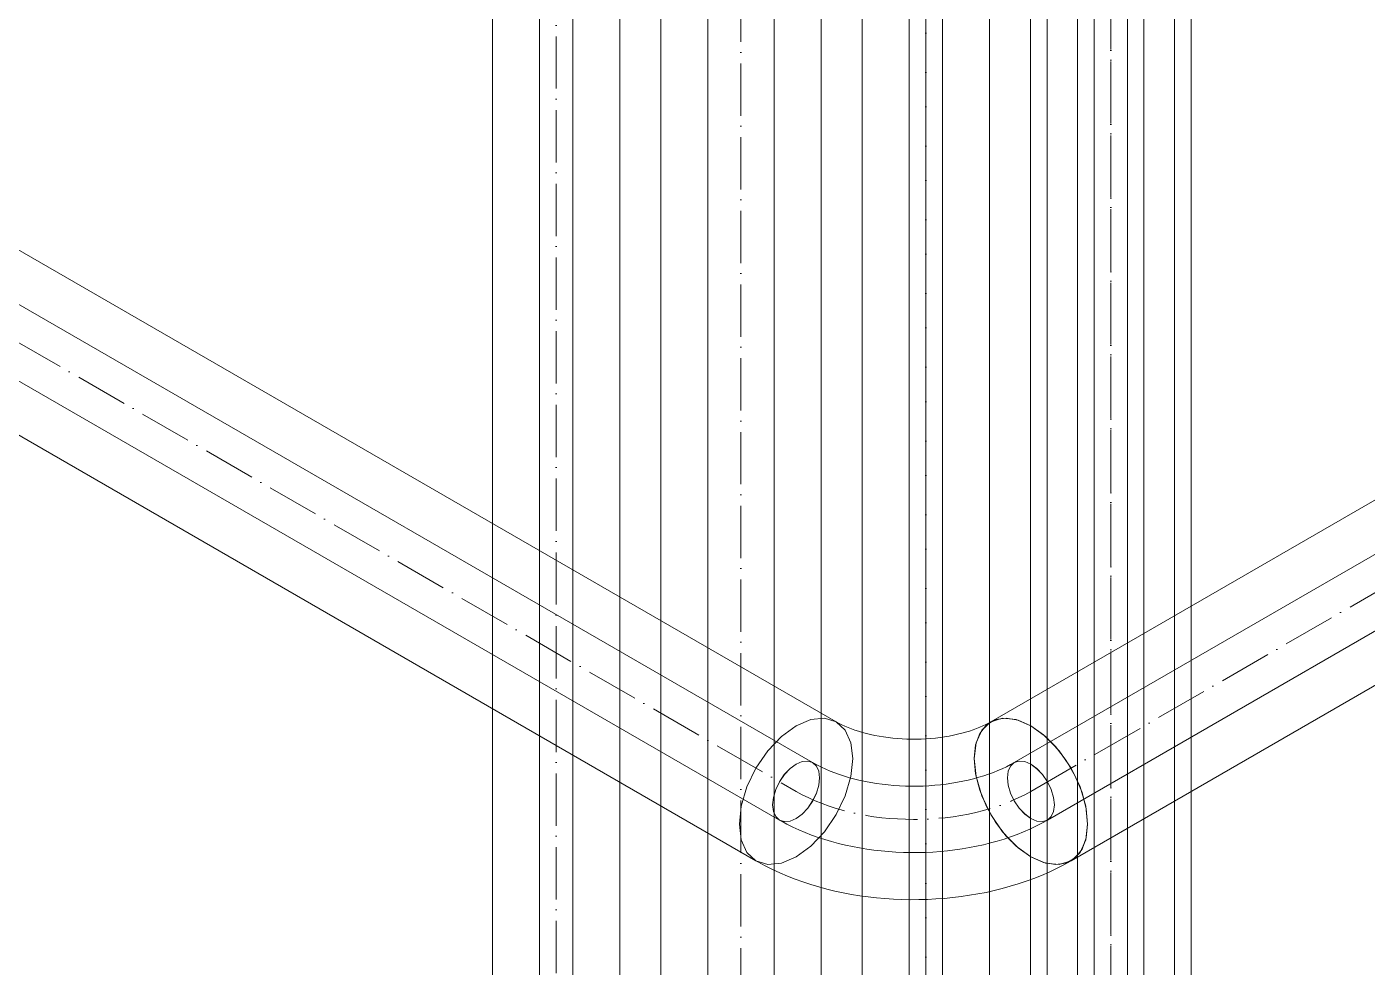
# Model space of a CAD drawing. Header units: millimetres. Extents: x -88595 to 880822, y -1054509 to -148035.
# Drawn here: x 424487.4 to 424743.7, y -344542 to -344362.1 of the extents above; entities that cross this region are included whole.
import ezdxf

# ---------------------------------------------------------------- set-up
doc = ezdxf.new("R2010")
doc.units = ezdxf.units.MM
doc.linetypes.add('$12$ADSK_Осевая', pattern=[14, 10, -2, 0, -2])
doc.linetypes.add('$13$ADSK_Осевая', pattern=[14, 10, -2, 0, -2])
for name, color, linetype, lineweight in [('Изоляция', 7, 'Continuous', 18), ('Трубопровод', 7, 'Continuous', 18), ('Трубопроводы', 7, 'Continuous', 18)]:
    doc.layers.add(name, color=color, linetype=linetype, lineweight=lineweight)

# ---------------------------------------------------------------- blocks, each defined once
blk = doc.blocks.new('$0$ADSK_МедьПайка_Отвод-гнутая труба - Отвод _гнутая труба_-V30-В_ОВ3_4')
at = {"layer": 'Трубопроводы', "color": 134, "true_color": 0x00a6a6}
for points in [[(-8086.78, 9400.65, 0), (-8087.94, 9400.16, 0), (-8089.02, 9400.05, 0), (-8089.95, 9400.34, 0), (-8090.66, 9401, 0), (-8091.11, 9401.99, 0), (-8091.27, 9403.25, 0), (-8091.11, 9404.68, 0), (-8090.66, 9406.19, 0), (-8089.95, 9407.67, 0), (-8089.02, 9409.03, 0), (-8087.94, 9410.18, 0), (-8086.78, 9411.02, 0)], [(-8086.78, 9411.02, 0), (-8085.61, 9411.52, 0), (-8084.53, 9411.63, 0), (-8083.6, 9411.34, 0), (-8082.89, 9410.68, 0), (-8082.44, 9409.69, 0), (-8082.29, 9408.43, 0), (-8082.44, 9407, 0), (-8082.89, 9405.49, 0), (-8083.6, 9404.01, 0), (-8084.53, 9402.65, 0), (-8085.61, 9401.5, 0), (-8086.78, 9400.65, 0)], [(-8083.6, 9411.34, 0), (-8082.52, 9410.69, 0), (-8081.45, 9410, 0), (-8080.39, 9409.26, 0), (-8079.34, 9408.49, 0), (-8078.31, 9407.68, 0), (-8077.3, 9406.83, 0), (-8076.3, 9405.95, 0), (-8075.32, 9405.03, 0), (-8074.35, 9404.07, 0), (-8073.4, 9403.09, 0), (-8072.47, 9402.08, 0), (-8071.57, 9401.03, 0), (-8070.68, 9399.96, 0), (-8069.81, 9398.86, 0), (-8068.97, 9397.74, 0), (-8068.16, 9396.6, 0), (-8067.36, 9395.43, 0), (-8066.6, 9394.24, 0), (-8065.86, 9393.03, 0), (-8065.14, 9391.81, 0), (-8064.46, 9390.57, 0), (-8063.81, 9389.31, 0), (-8063.18, 9388.04, 0), (-8062.59, 9386.77, 0), (-8062.03, 9385.48, 0), (-8061.5, 9384.18, 0), (-8061.01, 9382.88, 0), (-8060.55, 9381.57, 0), (-8060.13, 9380.26, 0), (-8059.74, 9378.95, 0), (-8059.39, 9377.64, 0), (-8059.07, 9376.33, 0), (-8058.8, 9375.02, 0), (-8058.56, 9373.71, 0), (-8058.36, 9372.41, 0), (-8058.2, 9371.12, 0), (-8058.09, 9369.84, 0), (-8058.01, 9368.56, 0), (-8057.98, 9367.29, 0), (-8057.97, 9366.95, 0)], [(-8089.95, 9400.34, 0), (-8089.24, 9399.91, 0), (-8088.52, 9399.44, 0), (-8087.79, 9398.94, 0), (-8087.05, 9398.4, 0), (-8086.32, 9397.82, 0), (-8085.58, 9397.2, 0), (-8084.84, 9396.55, 0), (-8084.11, 9395.87, 0), (-8083.38, 9395.15, 0), (-8082.66, 9394.4, 0), (-8081.95, 9393.62, 0), (-8081.25, 9392.82, 0), (-8080.56, 9391.98, 0), (-8079.88, 9391.13, 0), (-8079.22, 9390.24, 0), (-8078.58, 9389.34, 0), (-8077.95, 9388.42, 0), (-8077.35, 9387.48, 0), (-8076.76, 9386.52, 0), (-8076.2, 9385.55, 0), (-8075.65, 9384.57, 0), (-8075.14, 9383.57, 0), (-8074.64, 9382.57, 0), (-8074.18, 9381.56, 0), (-8073.74, 9380.55, 0), (-8073.32, 9379.54, 0), (-8072.94, 9378.52, 0), (-8072.58, 9377.51, 0), (-8072.26, 9376.51, 0), (-8071.96, 9375.51, 0), (-8071.7, 9374.51, 0), (-8071.46, 9373.53, 0), (-8071.26, 9372.57, 0), (-8071.08, 9371.62, 0), (-8070.94, 9370.68, 0), (-8070.83, 9369.77, 0), (-8070.75, 9368.88, 0), (-8070.7, 9368.01, 0), (-8070.68, 9367.18, 0), (-8070.67, 9366.95, 0)], [(-8059.83, 9364.36, 0), (-8061.15, 9363.78, 0), (-8062.68, 9363.41, 0), (-8064.32, 9363.29, 0), (-8065.97, 9363.41, 0), (-8067.5, 9363.78, 0), (-8068.81, 9364.36, 0), (-8069.82, 9365.12, 0), (-8070.46, 9366, 0), (-8070.67, 9366.95, 0), (-8070.46, 9367.9, 0), (-8069.82, 9368.79, 0), (-8068.81, 9369.55, 0)], [(-8068.81, 9369.55, 0), (-8067.5, 9370.13, 0), (-8065.97, 9370.49, 0), (-8064.32, 9370.62, 0), (-8062.68, 9370.49, 0), (-8061.15, 9370.13, 0), (-8059.83, 9369.55, 0), (-8058.83, 9368.79, 0), (-8058.19, 9367.9, 0), (-8057.97, 9366.95, 0), (-8058.19, 9366, 0), (-8058.83, 9365.12, 0), (-8059.83, 9364.36, 0)]]:
    blk.add_polyline3d(points, dxfattribs=at)

msp = doc.modelspace()

# ---------------------------------------------------------------- linework, layer by layer
at = {"layer": 'Изоляция', "color": 134, "true_color": 0x00a6a6}
for p, q in [((424642.16, -344495.07), (421867.41, -342893.06)), ((421852.06, -342919.65), (424626.81, -344521.65)), ((424679.32, -344257.8), (424679.32, -344700.04)), ((424710.02, -344700.04), (424710.02, -344257.8)), ((424608.6, -344298.63), (424608.6, -344719.89)), ((424639.3, -344719.89), (424639.3, -344298.63)), ((424896.34, -344365.38), (424671.72, -344495.07)), ((424687.07, -344521.65), (424911.69, -344391.97))]:
    msp.add_line(p, q, dxfattribs=at)
at = {"layer": 'Изоляция', "color": 190, "true_color": 0x8000ff}
for p, q in [((424647.13, -344224.43), (424647.13, -344730.71)), ((424671.48, -344730.71), (424671.48, -344224.43)), ((424576.42, -344265.25), (424576.42, -344715.08)), ((424600.77, -344715.08), (424600.77, -344265.25)), ((424682.49, -344326.49), (424682.49, -344730.71)), ((424706.84, -344730.71), (424706.84, -344326.49))]:
    msp.add_line(p, q, dxfattribs=at)
at = {"layer": 'Изоляция', "color": 134, "true_color": 0x00a6a6}
for points in [[(424645.34, -344502.09, 0), (424644.97, -344499.06, 0), (424643.89, -344496.67, 0), (424642.16, -344495.07, 0), (424639.92, -344494.37, 0), (424637.3, -344494.63, 0), (424634.49, -344495.83, 0)], [(424634.49, -344495.83, 0), (424637.3, -344494.63, 0), (424639.92, -344494.37, 0), (424642.16, -344495.07, 0), (424643.89, -344496.67, 0), (424644.97, -344499.06, 0), (424645.34, -344502.09, 0)], [(424671.72, -344495.07, 0), (424671.26, -344495.32, 0), (424670.75, -344495.58, 0), (424670.21, -344495.84, 0), (424669.62, -344496.09, 0), (424669, -344496.34, 0), (424668.34, -344496.58, 0), (424667.64, -344496.82, 0), (424666.91, -344497.04, 0), (424666.16, -344497.25, 0), (424665.38, -344497.44, 0), (424664.57, -344497.62, 0), (424663.74, -344497.78, 0), (424662.89, -344497.92, 0), (424662.02, -344498.05, 0), (424661.14, -344498.16, 0), (424660.25, -344498.24, 0), (424659.34, -344498.31, 0), (424658.44, -344498.35, 0), (424657.52, -344498.38, 0), (424656.61, -344498.38, 0), (424655.69, -344498.36, 0), (424654.78, -344498.32, 0), (424653.88, -344498.26, 0), (424652.98, -344498.18, 0), (424652.1, -344498.08, 0), (424651.22, -344497.96, 0), (424650.37, -344497.82, 0), (424649.53, -344497.66, 0), (424648.72, -344497.49, 0), (424647.93, -344497.3, 0), (424647.17, -344497.1, 0), (424646.43, -344496.88, 0), (424645.73, -344496.65, 0), (424645.06, -344496.41, 0), (424644.42, -344496.16, 0), (424643.83, -344495.91, 0), (424643.27, -344495.65, 0), (424642.76, -344495.39, 0), (424642.28, -344495.14, 0), (424642.16, -344495.07, 0)], [(424668.54, -344502.09, 0), (424668.81, -344499.46, 0), (424669.61, -344497.28, 0), (424670.91, -344495.65, 0), (424672.63, -344494.65, 0), (424674.68, -344494.35, 0), (424676.98, -344494.75, 0), (424679.39, -344495.83, 0)], [(424679.39, -344495.83, 0), (424676.58, -344494.63, 0), (424673.96, -344494.37, 0), (424671.72, -344495.07, 0), (424669.99, -344496.67, 0), (424668.91, -344499.06, 0), (424668.54, -344502.09, 0)], [(424634.49, -344495.83, 0), (424631.68, -344497.88, 0), (424629.06, -344500.64, 0), (424626.81, -344503.93, 0), (424625.09, -344507.52, 0), (424624.01, -344511.17, 0), (424623.64, -344514.63, 0)], [(424623.64, -344514.63, 0), (424624.01, -344511.17, 0), (424625.09, -344507.52, 0), (424626.81, -344503.93, 0), (424629.06, -344500.64, 0), (424631.68, -344497.88, 0), (424634.49, -344495.83, 0)], [(424690.25, -344514.63, 0), (424689.88, -344511.17, 0), (424688.79, -344507.52, 0), (424687.07, -344503.93, 0), (424684.82, -344500.64, 0), (424682.2, -344497.88, 0), (424679.39, -344495.83, 0)], [(424679.39, -344495.83, 0), (424681.81, -344497.54, 0), (424684.1, -344499.79, 0), (424686.16, -344502.47, 0), (424687.88, -344505.45, 0), (424689.17, -344508.57, 0), (424689.97, -344511.68, 0), (424690.25, -344514.63, 0)], [(424634.49, -344520.89, 0), (424637.3, -344518.85, 0), (424639.92, -344516.08, 0), (424642.16, -344512.79, 0), (424643.89, -344509.2, 0), (424644.97, -344505.55, 0), (424645.34, -344502.09, 0)], [(424645.34, -344502.09, 0), (424644.97, -344505.55, 0), (424643.89, -344509.2, 0), (424642.16, -344512.79, 0), (424639.92, -344516.08, 0), (424637.3, -344518.85, 0), (424634.49, -344520.89, 0)], [(424668.54, -344502.09, 0), (424668.91, -344505.55, 0), (424669.99, -344509.2, 0), (424671.72, -344512.79, 0), (424673.96, -344516.08, 0), (424676.58, -344518.85, 0), (424679.39, -344520.89, 0)], [(424679.39, -344520.89, 0), (424676.97, -344519.18, 0), (424674.68, -344516.93, 0), (424672.62, -344514.25, 0), (424670.9, -344511.27, 0), (424669.61, -344508.15, 0), (424668.81, -344505.04, 0), (424668.54, -344502.09, 0)], [(424623.64, -344514.63, 0), (424624.01, -344517.66, 0), (424625.09, -344520.05, 0), (424626.81, -344521.65, 0), (424629.06, -344522.35, 0), (424631.68, -344522.09, 0), (424634.49, -344520.89, 0)], [(424634.49, -344520.89, 0), (424631.68, -344522.09, 0), (424629.06, -344522.35, 0), (424626.81, -344521.65, 0), (424625.09, -344520.05, 0), (424624.01, -344517.66, 0), (424623.64, -344514.63, 0)], [(424679.39, -344520.89, 0), (424682.2, -344522.09, 0), (424684.82, -344522.35, 0), (424687.07, -344521.65, 0), (424688.79, -344520.05, 0), (424689.88, -344517.66, 0), (424690.25, -344514.63, 0)], [(424690.25, -344514.63, 0), (424689.97, -344517.26, 0), (424689.17, -344519.45, 0), (424687.88, -344521.08, 0), (424686.16, -344522.07, 0), (424684.1, -344522.37, 0), (424681.8, -344521.97, 0), (424679.39, -344520.89, 0)], [(424687.07, -344521.65, 0), (424685.69, -344522.42, 0), (424684.3, -344523.13, 0), (424682.88, -344523.8, 0), (424681.43, -344524.43, 0), (424679.97, -344525.01, 0), (424678.49, -344525.56, 0), (424676.98, -344526.06, 0), (424675.46, -344526.52, 0), (424673.93, -344526.95, 0), (424672.38, -344527.33, 0), (424670.81, -344527.68, 0), (424669.24, -344527.98, 0), (424667.65, -344528.25, 0), (424666.05, -344528.48, 0), (424664.45, -344528.68, 0), (424662.83, -344528.83, 0), (424661.22, -344528.95, 0), (424659.6, -344529.03, 0), (424657.97, -344529.07, 0), (424656.35, -344529.08, 0), (424654.72, -344529.05, 0), (424653.1, -344528.98, 0), (424651.48, -344528.87, 0), (424649.87, -344528.72, 0), (424648.26, -344528.54, 0), (424646.66, -344528.32, 0), (424645.07, -344528.06, 0), (424643.49, -344527.76, 0), (424641.93, -344527.43, 0), (424640.37, -344527.05, 0), (424638.83, -344526.64, 0), (424637.31, -344526.19, 0), (424635.8, -344525.7, 0), (424634.31, -344525.16, 0), (424632.84, -344524.59, 0), (424631.39, -344523.97, 0), (424629.96, -344523.32, 0), (424628.56, -344522.61, 0), (424627.18, -344521.86, 0), (424626.81, -344521.65, 0)]]:
    msp.add_polyline3d(points, dxfattribs=at)
at = {"layer": 'Трубопровод', "color": 134, "true_color": 0x00a6a6}
for p, q in [((424637.66, -344502.86), (421862.91, -342900.86)), ((421856.56, -342911.86), (424631.31, -344513.86)), ((424688.32, -344257.8), (424688.32, -344700.04)), ((424701.02, -344700.04), (424701.02, -344257.8)), ((424617.6, -344298.63), (424617.6, -344719.89)), ((424630.3, -344719.89), (424630.3, -344298.63)), ((424900.84, -344373.17), (424676.22, -344502.86)), ((424682.57, -344513.86), (424907.19, -344384.17))]:
    msp.add_line(p, q, dxfattribs=at)
at = {"layer": 'Трубопровод', "color": 134, "linetype": '$12$ADSK_Осевая', "true_color": 0x00a6a6}
for p, q in [((421859.74, -342906.36), (424634.49, -344508.36)), ((421859.74, -342906.36), (424634.49, -344508.36)), ((424694.67, -344257.8), (424694.67, -344700.04)), ((424694.67, -344257.8), (424694.67, -344700.04)), ((424623.95, -344298.63), (424623.95, -344719.89)), ((424623.95, -344298.63), (424623.95, -344719.89)), ((424679.39, -344508.36), (424904.02, -344378.67)), ((424679.39, -344508.36), (424904.02, -344378.67))]:
    msp.add_line(p, q, dxfattribs=at)
at = {"layer": 'Трубопровод', "color": 190, "true_color": 0x8000ff}
for p, q in [((424656.13, -344224.43), (424656.13, -344730.71)), ((424662.48, -344730.71), (424662.48, -344224.43)), ((424585.42, -344265.25), (424585.42, -344715.08)), ((424591.77, -344715.08), (424591.77, -344265.25)), ((424691.49, -344326.49), (424691.49, -344730.71)), ((424697.84, -344730.71), (424697.84, -344326.49))]:
    msp.add_line(p, q, dxfattribs=at)
at = {"layer": 'Трубопровод', "color": 190, "linetype": '$12$ADSK_Осевая', "true_color": 0x8000ff}
for p, q in [((424659.31, -344224.43), (424659.31, -344701.75)), ((424659.31, -344224.43), (424659.31, -344701.75)), ((424588.6, -344265.25), (424588.6, -344715.08)), ((424588.6, -344265.25), (424588.6, -344715.08)), ((424659.31, -344302.46), (424659.31, -344730.71)), ((424659.31, -344302.46), (424659.31, -344730.71)), ((424694.67, -344326.49), (424694.67, -344730.71)), ((424694.67, -344326.49), (424694.67, -344730.71))]:
    msp.add_line(p, q, dxfattribs=at)
at = {"layer": 'Трубопровод', "color": 134, "true_color": 0x00a6a6}
for points in [[(424634.49, -344503.18, 0), (424633.33, -344504.02, 0), (424632.24, -344505.17, 0), (424631.31, -344506.53, 0), (424630.6, -344508.01, 0), (424630.15, -344509.52, 0), (424630, -344510.95, 0)], [(424638.98, -344505.77, 0), (424638.83, -344504.52, 0), (424638.38, -344503.52, 0), (424637.66, -344502.86, 0), (424636.73, -344502.57, 0), (424635.65, -344502.68, 0), (424634.49, -344503.18, 0)], [(424679.39, -344503.18, 0), (424678.23, -344502.68, 0), (424677.15, -344502.57, 0), (424676.22, -344502.86, 0), (424675.5, -344503.52, 0), (424675.05, -344504.52, 0), (424674.9, -344505.77, 0)], [(424683.88, -344510.95, 0), (424683.73, -344509.52, 0), (424683.28, -344508.01, 0), (424682.57, -344506.53, 0), (424681.64, -344505.17, 0), (424680.55, -344504.02, 0), (424679.39, -344503.18, 0)], [(424634.49, -344513.55, 0), (424635.65, -344512.7, 0), (424636.73, -344511.55, 0), (424637.66, -344510.19, 0), (424638.38, -344508.71, 0), (424638.83, -344507.2, 0), (424638.98, -344505.77, 0)], [(424674.9, -344505.77, 0), (424675.05, -344507.2, 0), (424675.5, -344508.71, 0), (424676.22, -344510.19, 0), (424677.15, -344511.55, 0), (424678.23, -344512.7, 0), (424679.39, -344513.55, 0)], [(424630, -344510.95, 0), (424630.15, -344512.21, 0), (424630.6, -344513.2, 0), (424631.31, -344513.86, 0), (424632.24, -344514.15, 0), (424633.33, -344514.04, 0), (424634.49, -344513.55, 0)], [(424679.39, -344513.55, 0), (424680.55, -344514.04, 0), (424681.64, -344514.15, 0), (424682.57, -344513.86, 0), (424683.28, -344513.2, 0), (424683.73, -344512.21, 0), (424683.88, -344510.95, 0)]]:
    msp.add_polyline3d(points, dxfattribs=at)
at = {"layer": 'Трубопроводы', "color": 134, "linetype": '$13$ADSK_Осевая', "true_color": 0x00a6a6}
msp.add_ellipse((424656.94, -344495.4), major_axis=(31.75, 0), ratio=0.57735, start_param=3.926991, end_param=5.497787, dxfattribs=at)

# ---------------------------------------------------------------- block references
at = {"layer": 'Трубопроводы', "color": 134, "true_color": 0x00a6a6, "rotation": 240}
msp.add_blockref('$0$ADSK_МедьПайка_Отвод-гнутая труба - Отвод _гнутая труба_-V30-В_ОВ3_4', (412490.31, -346808.79), dxfattribs=at)

doc.saveas('drawing.dxf')
